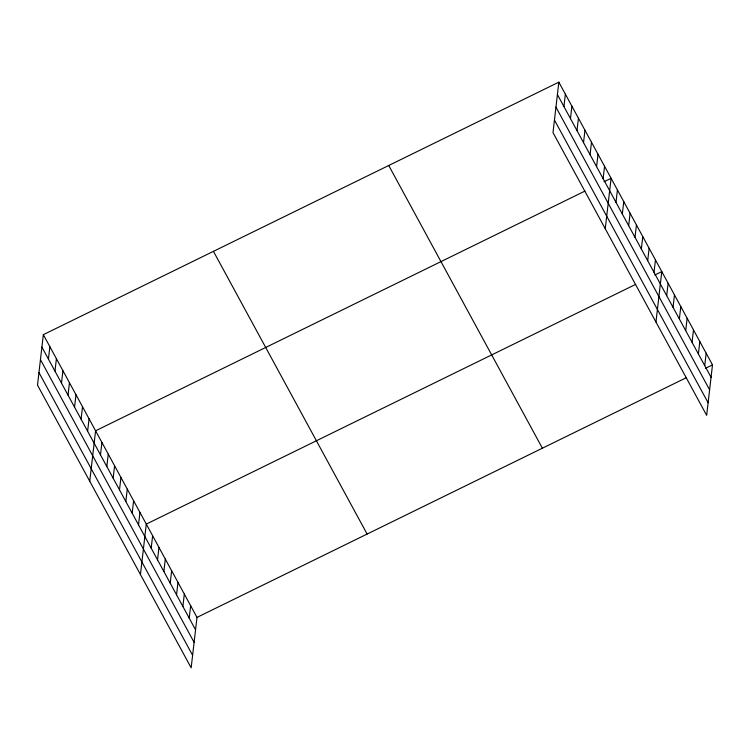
<?xml version="1.0" encoding="UTF-8"?>
<svg xmlns="http://www.w3.org/2000/svg" width="750" height="750" viewBox="0 0 750 750"><rect width="100%" height="100%" fill="white"/><g stroke="black" fill="none" stroke-linecap="round" stroke-linejoin="round"><path stroke-width="1.12" d="M43.341 334.669L37.5 385.116L191.156 667.837L196.997 617.391L43.341 334.669L558.844 82.162L712.5 364.884L706.659 415.331L553.003 132.609L558.844 82.162M48.431 359.1L49.866 346.688M54.966 371.109L56.4 358.706M61.491 383.128L62.925 370.716M68.025 395.147L69.459 382.734M74.55 407.156L75.994 394.753M81.084 419.175L82.519 406.762M87.619 431.194L89.053 418.781M89.747 481.247L95.578 430.8L584.916 191.1M100.481 454.866L101.916 442.462M106.819 466.528L108.253 454.125M113.156 478.191L114.6 465.787M119.494 489.853L120.938 477.45M125.841 501.516L127.275 489.113M132.178 513.178L133.613 500.775M138.516 524.841L139.95 512.438M140.447 574.547L146.287 524.1L635.625 284.4M151.191 548.166L152.625 535.763M157.528 559.828L158.963 547.416M163.866 571.491L165.3 559.078M170.203 583.153L171.638 570.741M176.541 594.816L177.975 582.403M182.878 606.478L184.322 594.066M189.216 618.141L190.659 605.728M563.934 106.584L565.369 94.172M570.469 118.603L571.903 106.191M576.994 130.612L578.438 118.209M583.528 142.631L584.963 130.219M590.062 154.65L591.497 142.238M596.587 166.659L598.022 154.256M603.122 178.678L604.556 166.266M605.25 228.731L611.091 178.284L604.041 181.734M615.984 202.359L617.428 189.947M622.331 214.022L623.766 201.609M628.669 225.684L630.103 213.272M635.006 237.347L636.441 224.934M641.344 249.009L642.778 236.597M647.681 260.672L649.116 248.259M654.019 272.334L655.453 259.922M655.959 322.031L661.791 271.584L654.75 275.034M666.694 295.659L668.128 283.247M673.031 307.322L674.466 294.909M679.369 318.984L680.812 306.572M685.706 330.647L687.15 318.234M692.053 342.309L693.488 329.897M698.391 353.972L699.825 341.559M704.728 365.634L706.163 353.222M196.997 617.391L686.325 377.7M705.45 368.334L712.5 364.884M557.409 94.566L711.066 377.288M555.956 107.119L709.612 389.841M554.456 120.056L708.113 402.778M388.725 165.488L542.381 448.209M213.45 251.344L367.116 534.066M41.897 347.081L195.562 629.803M40.453 359.634L194.109 642.356M38.953 372.562L192.609 655.294"/></g></svg>
